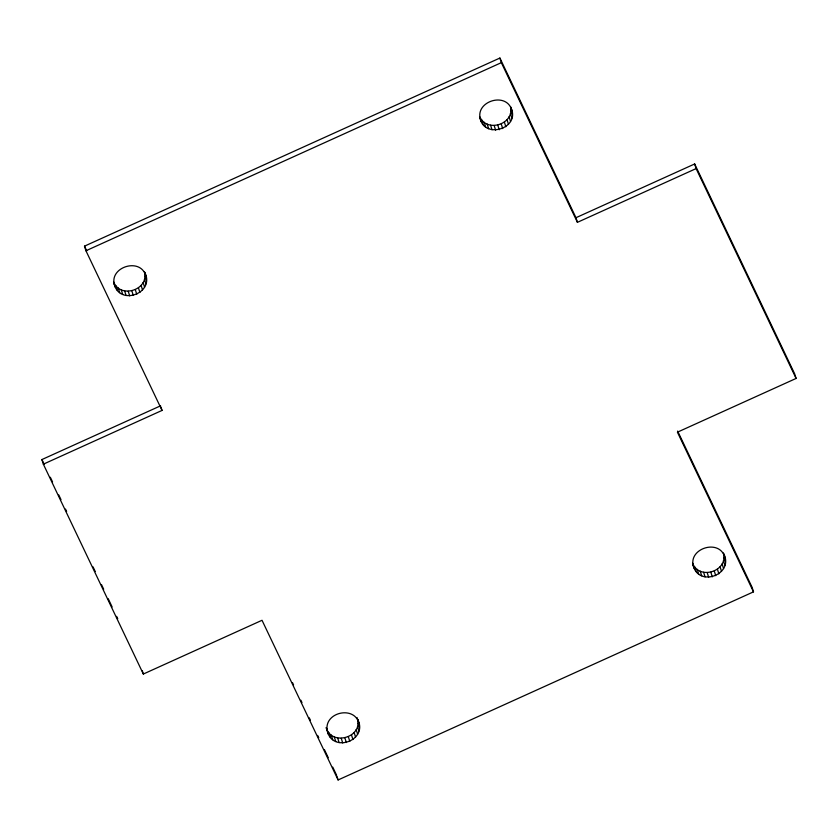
<?xml version="1.0" encoding="UTF-8"?>
<svg xmlns="http://www.w3.org/2000/svg" width="838" height="838" viewBox="0 0 838 838"><rect width="100%" height="100%" fill="white"/><g stroke="black" fill="none" stroke-linecap="round" stroke-linejoin="round"><path stroke-width="1.26" d="M144.346 271.596C156.497 293.227 118.158 307.117 113.958 282.72C121.248 298.726 148.525 289.718 144.702 272.497M326.265 727.656C331.22 746.019 361.89 737.995 357.742 719.58C368.343 740.111 332.822 753.53 327.354 731.207C323.112 712.132 355.281 704.821 359.177 724.2M511.012 107.945C520.765 128.759 482.856 139.946 479.902 117.006C487.192 133.012 514.459 124.003 510.646 106.793M723.32 552.965C735.481 574.596 697.143 588.486 692.932 564.089C700.222 580.095 727.499 571.087 723.686 553.866M677.649 431.088L752.063 587.239L753.498 591.858L338.102 779.958L262.022 620.288L143.34 674.035L43.346 464.179L162.027 410.431L85.937 250.761L84.502 246.142L499.898 58.042L575.978 217.712L577.424 222.332L696.106 168.595L694.66 163.965L575.978 217.712M85.937 250.761L501.334 62.661L499.898 58.042M43.346 464.179L41.9 459.559L160.582 405.812M694.66 163.965L794.654 373.821L796.1 378.441L677.418 432.188L753.498 591.858M696.106 168.595L796.1 378.441M501.334 62.661L577.424 222.332M84.502 246.142L86.743 250.834M292.472 682.582L293.583 684.939M300.863 700.201L301.973 702.548M309.253 717.81L310.374 720.156M317.644 735.418L318.765 737.765M324.358 749.507L328.276 757.73M332.749 767.116L336.666 775.339M41.9 459.559L44.152 464.273M50.322 477.241L52.574 481.955M58.754 494.923L60.996 499.637M65.49 509.075L66.621 511.431M93.018 566.844L95.27 571.558M101.45 584.526L103.692 589.24M108.186 598.667L112.124 606.922M116.618 616.359L117.739 618.716M725.121 558.496C720.69 537.085 685.013 548.9 694.377 568.719M512.091 111.412C507.65 90.001 471.983 101.817 481.337 121.636M146.147 277.127C141.706 255.716 106.038 267.521 115.393 287.34M723.969 557.26L725.404 561.889M723.435 560.653L724.87 565.283M722.115 563.89L723.561 568.51M720.083 566.792L721.518 571.411M717.422 569.222L718.868 573.852M714.29 571.055L715.725 575.685M710.823 572.207L712.269 576.837M707.209 572.616L708.644 577.246M703.616 572.26L705.062 576.89M700.233 571.16L701.678 575.779M697.226 569.369L698.672 573.988M694.754 566.97L696.2 571.589M692.576 563.188L693.298 565.503M510.929 110.176L512.374 114.806M510.405 113.57L511.84 118.2M509.085 116.807L510.52 121.426M507.042 119.708L508.488 124.338M504.392 122.139L505.838 126.768M501.26 123.982L502.695 128.602M497.793 125.134L499.228 129.754M494.169 125.543L495.614 130.162M490.586 125.187L492.021 129.806M487.203 124.076L488.638 128.706M484.196 122.285L485.642 126.905M481.724 119.886L483.159 124.516M357.019 717.517L358.098 720.994M358.025 722.964L359.46 727.594M357.491 726.368L358.926 730.987M356.171 729.594L357.617 734.224M354.139 732.496L355.574 737.126M351.489 734.926L352.924 739.556M348.346 736.77L349.792 741.389M344.879 737.922L346.324 742.541M341.265 738.33L342.7 742.95M337.672 737.974L339.118 742.594M334.289 736.864L335.734 741.494M331.293 735.073L332.728 739.703M328.81 732.674L330.256 737.304M326.275 727.74L326.988 730.055M327.354 730.956L328.433 734.423M337.023 776.491L338.102 779.958M144.984 275.891L146.43 280.51M144.461 279.284L145.896 283.904M143.141 282.511L144.576 287.141M141.109 285.412L142.544 290.042M138.448 287.853L139.894 292.472M135.316 289.686L136.751 294.316M131.849 290.838L133.284 295.468M128.235 291.247L129.67 295.877M160.948 406.964L162.027 410.431M124.642 290.891L126.077 295.51M121.259 289.791L122.694 294.41M118.252 287.989L119.698 292.619M115.78 285.601L117.215 290.22M113.601 281.819L114.314 284.134M142.251 670.568L143.34 674.035"/></g></svg>
